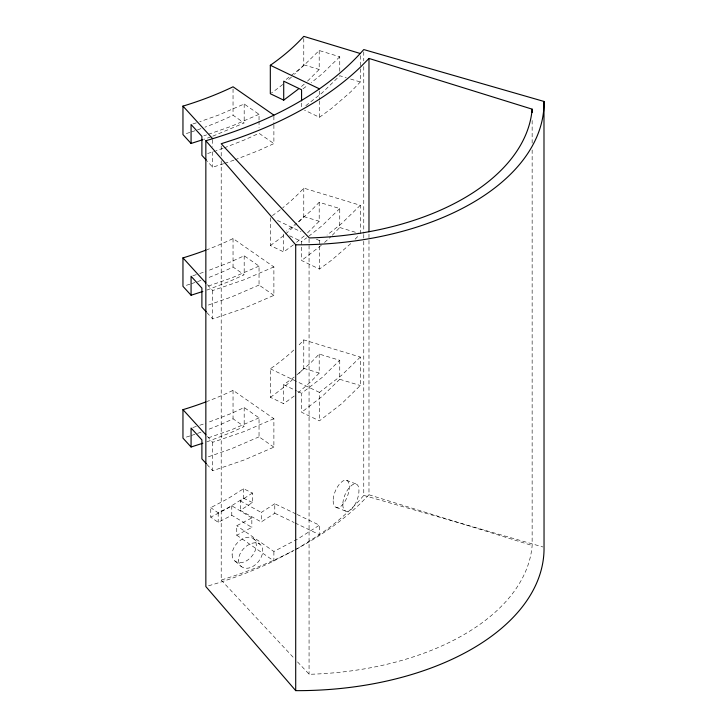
<?xml version="1.0" encoding="UTF-8"?>
<svg xmlns="http://www.w3.org/2000/svg" width="727" height="727" viewBox="0 0 727 727"><rect width="100%" height="100%" fill="white"/><g stroke="black" fill="none" stroke-linecap="round" stroke-linejoin="round"><path stroke-width="0.55" stroke-dasharray="3.63 2.73" d="M532.146 149.953L532.137 545.613A234.676 135.486 0 0 1 309.257 674.292L297.507 661.897M303.777 38.54L303.777 64.812L302.923 65.784A288.119 166.347 0 0 1 294.49 74.281M339.754 71.273L339.754 56.77L319.198 50.517L302.877 66.402L285.575 79.888M319.198 50.517L319.198 69.492L307.148 81.488M339.754 56.77L322.197 73.854L311.138 82.778M360.319 68.847L360.319 81.978L350.759 91.847L331.576 108.432L319.435 117.301L304.549 110.159M360.319 233.758L360.319 205.296L303.777 188.12L302.923 189.093A288.119 166.347 0 0 1 282.748 207.795M303.777 188.12L303.777 216.582L302.923 217.555A288.119 166.347 0 0 1 298.343 222.317M332.248 235.284L339.754 227.515L339.754 208.54L319.198 202.297L310.902 210.857L297.697 222.417M319.198 202.297L319.198 221.262L307.148 233.258M339.754 208.54L322.197 225.624L307.594 237.175M360.319 205.296L341.517 223.598L327.032 235.103M296.834 374.905L310.902 362.637L319.198 354.067L339.754 360.31L322.197 377.404L301.578 393.307L301.578 412.273L319.435 420.851L341.517 403.821L360.319 385.528L360.319 357.075L303.777 339.9L302.923 340.872A288.119 166.347 0 0 1 297.561 346.415M303.777 339.9L303.777 368.353L302.923 369.325A288.119 166.347 0 0 1 297.561 374.868M319.198 354.067L319.198 373.042L310.902 381.602L298.288 392.689M339.754 360.31L339.754 379.285L322.197 396.369L301.578 412.273M360.319 357.075L341.517 375.368L319.435 392.398L319.435 420.851M363.764 241.282L363.764 495.396L359.283 500.549A352.013 203.233 0 0 1 320.943 533.673L297.743 548.449L272.143 561.844A352.013 203.233 0 0 1 214.765 583.981L206.841 586.28M355.13 239.174L358.602 235.63M368.98 234.103L368.98 494.778L360.728 503.193A363.636 209.939 0 0 1 295.062 549.748M304.25 84.123L300.587 87.258M304.25 235.902L295.862 242.9M324.551 242.454L330.83 236.729M350.759 243.627L331.576 260.202L319.435 269.081L301.578 260.502L301.578 241.528L306.712 237.829M296.834 223.125L286.447 231.022M321.352 245.29L301.578 260.502M302.977 88.812L307.594 85.395M305.831 105.679L322.197 92.829L339.754 75.735L346.252 77.707M293.381 244.863L283.712 251.924L270.317 245.49L270.317 217.037M294.244 377.022L283.712 384.728L283.712 403.694L270.317 397.269L270.317 368.807L271.544 367.98A288.119 166.347 0 0 0 294.49 349.369M294.244 395.997L283.712 403.694M270.317 245.49L271.544 244.672A288.119 166.347 0 0 0 295.226 225.361M319.435 269.081L319.435 240.619L320.943 239.61M270.317 397.269L271.544 396.442A288.119 166.347 0 0 0 294.49 377.831M296.098 513.989L274.779 503.756L274.779 513.244L261.266 521.95L240.273 510.372L252.451 502.521L252.451 493.033L243.527 488.744L227.915 498.649L210.757 507.664L210.757 517.151L218.182 522.304L231.777 515.27L251.842 527.393L236.748 535.199L236.748 525.712L251.842 517.906L251.842 527.393M243.527 488.744L243.527 498.231L227.915 508.137L210.757 517.151M252.451 493.033L240.273 500.885L240.273 510.372M274.779 503.756L261.266 512.462L261.266 521.95M297.107 514.48L319.435 525.194L297.743 538.971L273.888 551.493L236.748 525.712M251.842 517.906L231.777 505.792L218.182 512.817L210.757 507.664M259.039 119.891L259.039 114.312L244.181 104.006L218.582 115.066L199.78 121.709M212.802 136.158L244.181 122.972L233.04 115.239L231.613 115.947A288.119 166.347 0 0 1 204.959 127.17M259.039 114.312L231.486 126.225L208.64 134.222M273.888 124.989L273.888 143.601L258.521 150.607L235.012 159.776M206.941 312.646L212.711 318.971L244.399 308.121L273.888 295.371L273.888 266.918L233.04 238.556L231.613 239.265A288.119 166.347 0 0 1 206.931 249.743M273.888 295.371L259.039 285.057L259.039 266.091L244.181 255.777L230.841 261.856L206.968 271.089M206.895 290.091L230.841 280.831L244.181 274.751L233.04 267.018L231.613 267.727A288.119 166.347 0 0 1 206.931 278.205M259.039 266.091L231.486 277.996L206.595 286.665M273.888 266.918L244.399 279.668L212.711 290.518L207.368 284.657M259.039 285.057L231.486 296.97L207.613 305.304M206.941 464.417L212.711 470.751L244.399 459.9L273.888 447.15L273.888 418.688L233.04 390.326L231.613 391.044A288.119 166.347 0 0 1 206.931 401.513M273.888 447.15L259.039 436.836L259.039 417.861L244.181 407.547L230.841 413.636L206.968 422.86M206.895 441.862L230.841 432.601L244.181 426.522L233.04 418.788L231.613 419.497A288.119 166.347 0 0 1 206.931 429.975M259.039 417.861L231.486 429.775L206.595 438.445M273.888 418.688L244.399 431.438L212.711 442.289L207.368 436.436M259.039 436.836L231.486 448.741L207.613 457.074M210.848 136.867L203.869 139.339M223.098 148.263L215.81 150.852M224.152 147.881L244.681 139.829L259.039 133.286L273.888 143.601M233.976 160.158L224.67 163.366M192.864 123.972L198.762 122.045M203.814 135.804L206.595 134.895M207.613 153.533L214.783 151.189M223.643 163.702L212.711 167.201L206.941 160.867M192.864 275.742L198.762 273.815M199.78 273.479L205.914 271.48M192.864 427.521L198.762 425.586M199.78 425.259L205.914 423.25M221.208 160.749L221.208 580.091L235.775 575.33A363.636 209.939 0 0 0 293.026 550.812M363.764 495.396L542.905 546.968M303.777 64.812L319.198 69.492M350.578 79.025L360.319 81.978M303.777 216.582L319.198 221.262M339.754 227.515L359.238 233.431M303.777 368.353L319.198 373.042M339.754 379.285L360.319 385.528M368.98 494.778L532.146 545.504M346.452 480.283L356.112 484.009M336.21 507.455L345.87 511.181M277.478 220.472L301.014 231.777M316.363 239.147L319.435 240.619M289.664 235.812L301.578 241.528M270.317 368.807L319.435 392.398M283.712 384.728L296.616 390.917M297.607 391.399L301.578 393.307M243.527 498.231L252.451 502.521M274.779 513.244L294.062 522.495M295.08 522.986L319.435 534.681L319.435 525.194M240.273 500.885L261.266 512.462M236.748 535.199L273.888 560.98L273.888 551.493M253.578 538.762L260.03 544.332M234.912 561.008L241.364 566.578M221.208 580.091L294.426 658.598M532.146 120.491L532.146 143.155M363.764 51.835L363.764 60.914M363.764 66.584L363.764 233.349M363.764 234.476L363.764 240.155M360.319 55.715L360.319 67.756M319.435 91.039L319.435 99.79M319.435 100.889L319.435 117.301M309.066 239.083L309.066 674.292M301.578 103.143L301.578 107.614M283.712 234.067L283.712 251.924M273.888 116.238L273.888 123.899M259.039 121.009L259.039 127.707M244.181 104.006L244.181 122.972M244.181 255.777L244.181 274.751M244.181 407.547L244.181 426.522M233.04 88.976L233.04 115.239M233.04 238.556L233.04 267.018M233.04 390.326L233.04 418.788M231.777 505.792L231.777 515.27M221.208 146.009L221.208 156.214M218.182 512.817L218.182 522.304M212.711 139.838L212.711 146.409M212.711 151.879L212.711 167.201M212.711 290.518L212.711 318.971M212.711 442.289L212.711 470.751M200.979 432.174A288.119 166.347 0 0 1 196.953 433.592M194.927 434.283A288.119 166.347 0 0 1 190.847 435.646M189.82 435.982A288.119 166.347 0 0 1 184.649 437.618M280.249 209.776A288.119 166.347 0 0 1 272.443 215.574M200.979 280.404A288.119 166.347 0 0 1 196.953 281.822M194.927 282.512A288.119 166.347 0 0 1 190.847 283.875M189.82 284.212A288.119 166.347 0 0 1 184.649 285.838M291.491 77.053A288.119 166.347 0 0 1 286.811 81.133M282.748 84.477A288.119 166.347 0 0 1 271.544 92.892M200.979 128.624A288.119 166.347 0 0 1 196.953 130.042M194.927 130.742A288.119 166.347 0 0 1 190.847 132.096M189.82 132.432A288.119 166.347 0 0 1 184.649 134.068M333.157 500.794A14.522 6.825 -67.9 0 0 341.517 505.801A14.522 6.343 -69.9 0 0 349.296 486.854A14.522 6.343 -69.9 0 0 341.517 482.083A14.522 6.825 -67.9 0 0 333.157 500.794M342.817 504.529A14.522 6.825 -67.9 0 0 351.177 509.527A14.522 6.343 -69.9 0 0 358.956 490.58A14.522 6.343 -69.9 0 0 351.177 485.809A14.522 6.825 -67.9 0 0 342.817 504.529M232.122 554.501A14.522 10.024 -47.6 0 0 244.399 561.871A14.522 9.696 -50.7 0 0 256.277 545.186A14.522 9.696 -50.7 0 0 244.399 538.153A14.522 10.024 -47.6 0 0 232.122 554.501M238.583 560.081A14.522 10.024 -47.6 0 0 250.851 567.451A14.522 9.696 -50.7 0 0 262.729 550.757A14.522 9.696 -50.7 0 0 250.851 543.732A14.522 10.024 -47.6 0 0 238.583 560.081"/><path stroke-width="1.09" d="M532.146 109.159L532.137 109.268A234.676 135.486 0 0 1 309.257 237.947L221.208 143.746L235.775 138.984A363.636 209.939 0 0 0 360.728 66.839L368.98 58.433L532.146 109.159L532.146 112.558M298.288 89.139L283.712 100.153L270.317 93.719L270.317 65.257L271.544 64.439A288.119 166.347 0 0 0 302.923 37.322L303.777 36.35L360.319 53.525M202.842 139.675L191.074 143.464L182.959 134.559L182.959 106.097L184.649 105.615A288.119 166.347 0 0 0 231.613 87.494L233.04 86.786L273.888 115.139M202.842 291.454L191.074 295.235L182.959 286.329L182.959 257.876L184.649 257.385A288.119 166.347 0 0 0 205.95 250.115M202.842 443.225L191.074 447.005L182.959 438.108L182.959 409.646L184.649 409.156A288.119 166.347 0 0 0 205.95 401.886M205.85 140.738C264.492 123.59 322.797 96.164 363.764 49.563L543.987 101.444L544.041 102.616A246.299 142.201 0 0 1 297.743 244.817L295.707 244.79L205.85 140.738L205.85 586.571L295.707 690.623L297.743 690.65A246.299 142.201 0 0 0 544.041 548.449L543.987 101.444M270.317 65.257L319.435 88.848M182.959 106.097L212.711 138.748M206.223 160.076L201.897 155.333L201.897 136.358L191.074 124.49L191.074 143.464M182.959 257.876L205.841 282.985M206.223 311.856L201.897 307.103L201.897 288.137L191.074 276.26L191.074 295.235M182.959 409.646L205.841 434.755M206.223 463.626L201.897 458.882L201.897 439.908L191.074 428.039L191.074 447.005M368.98 58.433L368.98 231.84M301.578 100.917L301.578 89.757L283.712 81.179L283.712 100.153M295.707 244.79L295.707 690.623"/></g></svg>
